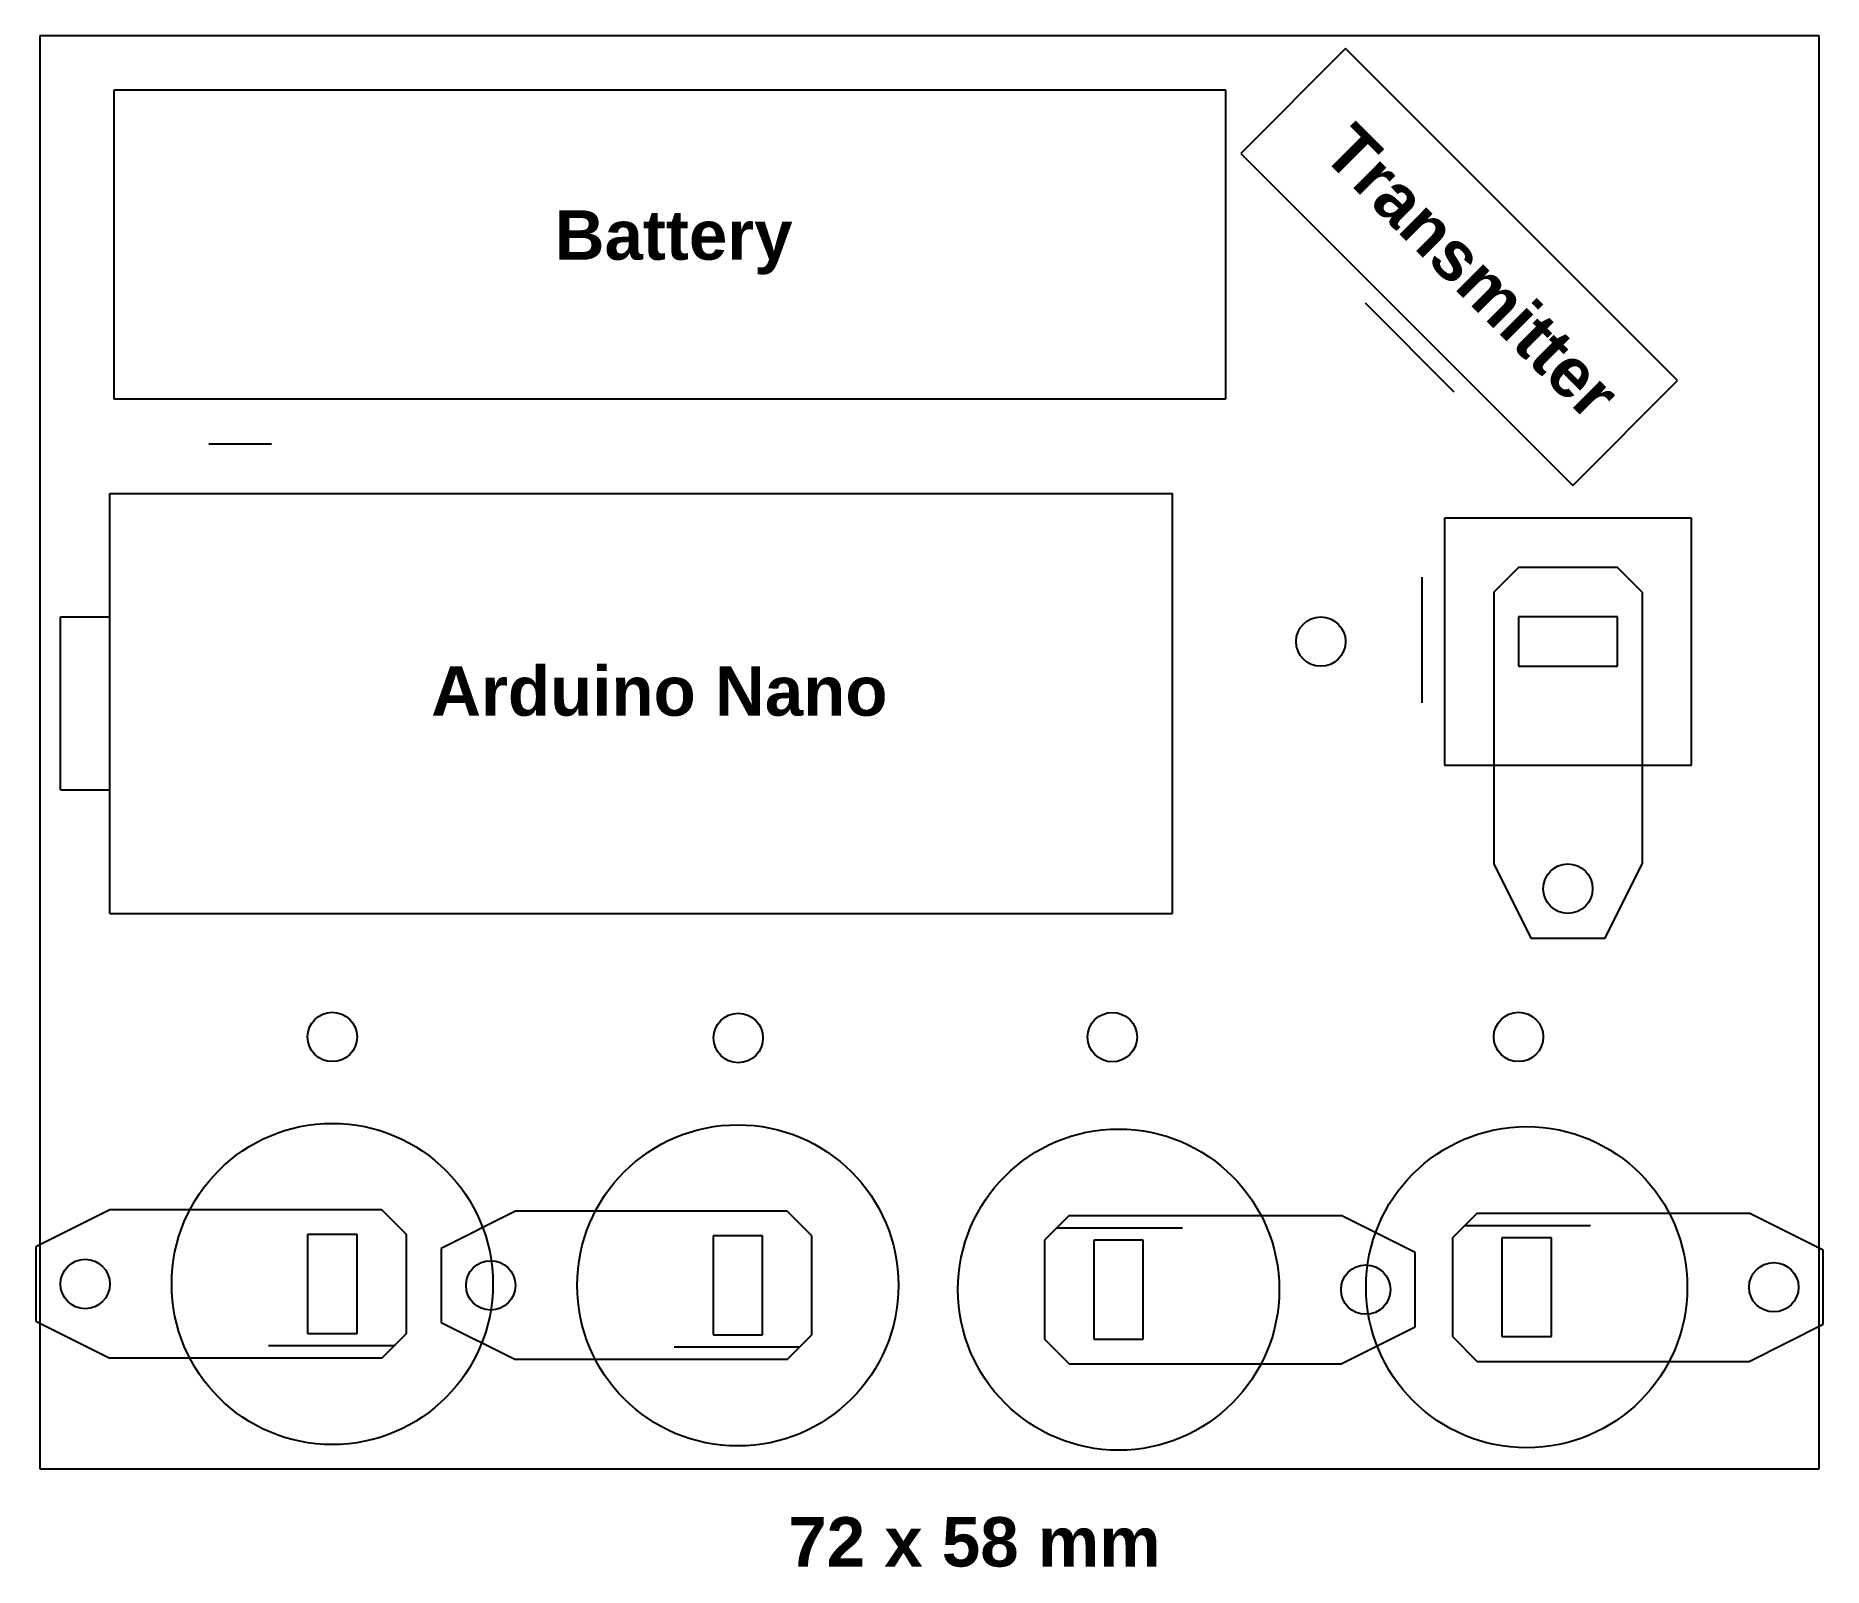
# Model space of a CAD drawing. Header units: millimetres. Extents: x -0.2 to 72.2, y -4 to 58.
import ezdxf

# ---------------------------------------------------------------- set-up
doc = ezdxf.new("R2010")
doc.units = ezdxf.units.MM
doc.layers.get('0').update_dxf_attribs({"lineweight": 25, "true_color": 0xffffff})
doc.styles.add('textstyle0', font='')
doc.styles.add('textstyle1', font='')
doc.styles.add('textstyle2', font='')
doc.styles.add('textstyle3', font='')
doc.styles.get('textstyle0').set_extended_font_data('Arial')
doc.styles.get('textstyle1').set_extended_font_data('Arial')
doc.styles.get('textstyle2').set_extended_font_data('Arial')
doc.styles.get('textstyle3').set_extended_font_data('Arial')

msp = doc.modelspace()

# ---------------------------------------------------------------- linework, layer by layer
for p, q in [((72, 58), (0, 58)), ((0, 58), (0, 0)), ((72, 0), (72, 58)), ((52.834, 57.479), (48.591, 53.236)), ((66.269, 44.044), (52.834, 57.479)), ((47.997, 55.802), (2.997, 55.802)), ((2.997, 55.802), (2.997, 43.302)), ((47.997, 43.302), (47.997, 55.802)), ((48.591, 53.236), (62.026, 39.801)), ((53.628, 47.186), (57.22, 43.594)), ((62.026, 39.801), (66.269, 44.044)), ((2.997, 43.302), (47.997, 43.302)), ((6.834, 41.479), (9.374, 41.479)), ((2.834, 22.479), (2.834, 39.479)), ((2.834, 39.479), (45.834, 39.479)), ((45.834, 22.479), (45.834, 39.479)), ((66.834, 38.479), (56.834, 38.479)), ((56.834, 38.479), (56.834, 28.479)), ((66.834, 28.479), (66.834, 38.479)), ((59.834, 36.479), (58.834, 35.479)), ((63.834, 36.479), (59.834, 36.479)), ((64.834, 35.479), (63.834, 36.479)), ((55.929, 31.004), (55.929, 36.084)), ((58.834, 35.479), (58.834, 24.479)), ((58.834, 35.479), (58.834, 35.479)), ((64.834, 35.479), (64.834, 24.479)), ((0.834, 27.479), (0.834, 34.479)), ((0.834, 34.479), (2.834, 34.479)), ((2.834, 27.479), (2.834, 34.479)), ((2.834, 27.479), (2.834, 34.479)), ((63.834, 34.479), (59.834, 34.479)), ((63.834, 34.479), (59.834, 34.479)), ((59.834, 34.479), (59.834, 32.479)), ((59.834, 34.479), (59.834, 32.479)), ((63.834, 32.479), (63.834, 34.479)), ((63.834, 32.479), (63.834, 34.479)), ((63.834, 34.479), (63.834, 34.479)), ((63.834, 34.479), (63.834, 34.479)), ((59.834, 32.479), (63.834, 32.479)), ((59.834, 32.479), (63.834, 32.479)), ((56.834, 28.479), (66.834, 28.479)), ((0.834, 27.479), (2.834, 27.479)), ((58.834, 24.479), (60.334, 21.479)), ((63.334, 21.479), (64.834, 24.479)), ((2.834, 22.479), (45.834, 22.479)), ((60.334, 21.479), (63.334, 21.479)), ((2.834, 10.479), (-0.166, 8.979)), ((13.834, 10.479), (2.834, 10.479)), ((14.834, 9.479), (13.834, 10.479)), ((13.834, 10.479), (13.834, 10.479)), ((19.244, 10.422), (16.244, 8.922)), ((30.244, 10.422), (19.244, 10.422)), ((31.244, 9.422), (30.244, 10.422)), ((30.244, 10.422), (30.244, 10.422)), ((41.652, 10.251), (40.652, 9.251)), ((41.652, 10.251), (52.652, 10.251)), ((55.652, 8.751), (52.652, 10.251)), ((58.165, 10.348), (57.165, 9.348)), ((58.165, 10.348), (69.165, 10.348)), ((72.165, 8.848), (69.165, 10.348)), ((12.834, 9.479), (10.834, 9.479)), ((12.834, 9.479), (10.834, 9.479)), ((10.834, 9.479), (10.834, 5.479)), ((10.834, 9.479), (10.834, 5.479)), ((12.834, 5.479), (12.834, 9.479)), ((12.834, 5.479), (12.834, 9.479)), ((14.834, 5.479), (14.834, 9.479)), ((29.244, 9.422), (27.244, 9.422)), ((29.244, 9.422), (27.244, 9.422)), ((27.244, 9.422), (27.244, 5.422)), ((27.244, 9.422), (27.244, 5.422)), ((29.244, 5.422), (29.244, 9.422)), ((29.244, 5.422), (29.244, 9.422)), ((31.244, 5.422), (31.244, 9.422)), ((41.152, 9.751), (46.232, 9.751)), ((57.665, 9.848), (62.745, 9.848)), ((-0.166, 8.979), (-0.166, 5.979)), ((16.244, 8.922), (16.244, 5.922)), ((40.652, 9.251), (40.652, 5.251)), ((42.652, 9.251), (42.652, 5.251)), ((42.652, 9.251), (42.652, 5.251)), ((44.652, 9.251), (42.652, 9.251)), ((44.652, 9.251), (42.652, 9.251)), ((42.652, 9.251), (42.652, 9.251)), ((42.652, 9.251), (42.652, 9.251)), ((44.652, 5.251), (44.652, 9.251)), ((44.652, 5.251), (44.652, 9.251)), ((55.652, 5.751), (55.652, 8.751)), ((57.165, 9.348), (57.165, 5.348)), ((59.165, 9.348), (59.165, 5.348)), ((59.165, 9.348), (59.165, 5.348)), ((61.165, 9.348), (59.165, 9.348)), ((61.165, 9.348), (59.165, 9.348)), ((59.165, 9.348), (59.165, 9.348)), ((59.165, 9.348), (59.165, 9.348)), ((61.165, 5.348), (61.165, 9.348)), ((61.165, 5.348), (61.165, 9.348)), ((72.165, 5.848), (72.165, 8.848)), ((-0.166, 5.979), (2.834, 4.479)), ((16.244, 5.922), (19.244, 4.422)), ((69.165, 4.348), (72.165, 5.848)), ((10.834, 5.479), (12.834, 5.479)), ((10.834, 5.479), (12.834, 5.479)), ((12.834, 5.479), (12.834, 5.479)), ((12.834, 5.479), (12.834, 5.479)), ((13.834, 4.479), (14.834, 5.479)), ((27.244, 5.422), (29.244, 5.422)), ((27.244, 5.422), (29.244, 5.422)), ((29.244, 5.422), (29.244, 5.422)), ((29.244, 5.422), (29.244, 5.422)), ((30.244, 4.422), (31.244, 5.422)), ((40.652, 5.251), (41.652, 4.251)), ((42.652, 5.251), (44.652, 5.251)), ((42.652, 5.251), (44.652, 5.251)), ((52.652, 4.251), (55.652, 5.751)), ((57.165, 5.348), (58.165, 4.348)), ((59.165, 5.348), (61.165, 5.348)), ((59.165, 5.348), (61.165, 5.348)), ((13.834, 4.479), (2.834, 4.479)), ((14.334, 4.979), (9.254, 4.979)), ((30.244, 4.422), (19.244, 4.422)), ((30.744, 4.922), (25.664, 4.922)), ((58.165, 4.348), (69.165, 4.348)), ((58.165, 4.348), (58.165, 4.348)), ((41.652, 4.251), (52.652, 4.251)), ((41.652, 4.251), (41.652, 4.251)), ((0, 0), (72, 0))]:
    msp.add_line(p, q)
for centre, radius in [((51.834, 33.479), 1), ((61.834, 23.479), 1), ((11.834, 17.479), 1), ((28.261, 17.436), 1), ((43.398, 17.47), 1), ((59.834, 17.479), 1), ((11.834, 7.479), 6.5), ((28.244, 7.422), 6.5), ((43.652, 7.251), 6.5), ((60.165, 7.348), 6.5), ((1.834, 7.479), 1), ((18.244, 7.422), 1), ((53.652, 7.251), 1), ((70.165, 7.348), 1)]:
    msp.add_circle(centre, radius)

# ---------------------------------------------------------------- texts
at = {"insert": (53.22, 54.594), "char_height": 1, "attachment_point": 1, "rotation": 315, "style": 'textstyle1'}
msp.add_mtext('\\fArial|b1|i0|c0|p0;\\H2;Transmitter', dxfattribs=at)
at = {"char_height": 1, "attachment_point": 1}
for s, insert, style in [('\\fArial|b1|i0|c0|p0;\\H2;Battery', (20.832, 50.935), 'textstyle3'), ('\\fArial|b1|i0|c0|p0;\\H2;Arduino Nano', (15.834, 32.479), 'textstyle2'), ('\\fArial|b1|i0|c0|p0;\\H2;72 x 58 mm', (30.286, -1.958), 'textstyle0')]:
    msp.add_mtext(s, dxfattribs=dict(at, insert=insert, style=style))

doc.saveas('drawing.dxf')
